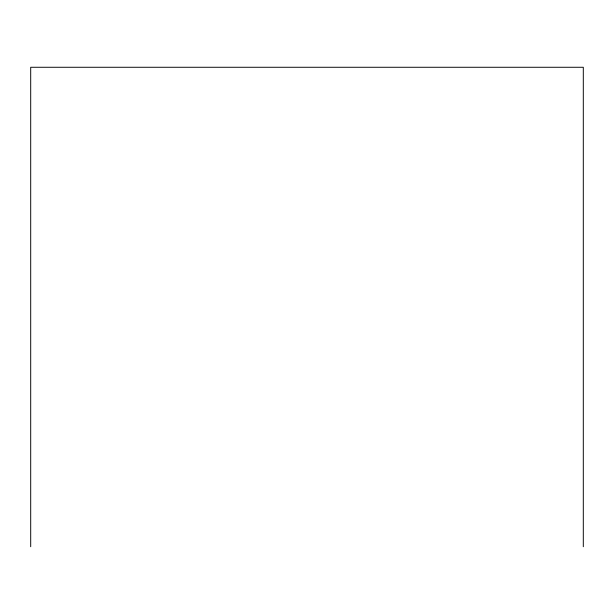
<?xml version="1.0" encoding="UTF-8"?>
<svg xmlns="http://www.w3.org/2000/svg" width="614" height="614" viewBox="0 0 614 614"><rect width="100%" height="100%" fill="white"/><g stroke="black" fill="none" stroke-linecap="round" stroke-linejoin="round"><path stroke-width="0.92" d="M583.3 546.729L583.3 67.271L30.7 67.271L30.7 546.729"/></g></svg>
